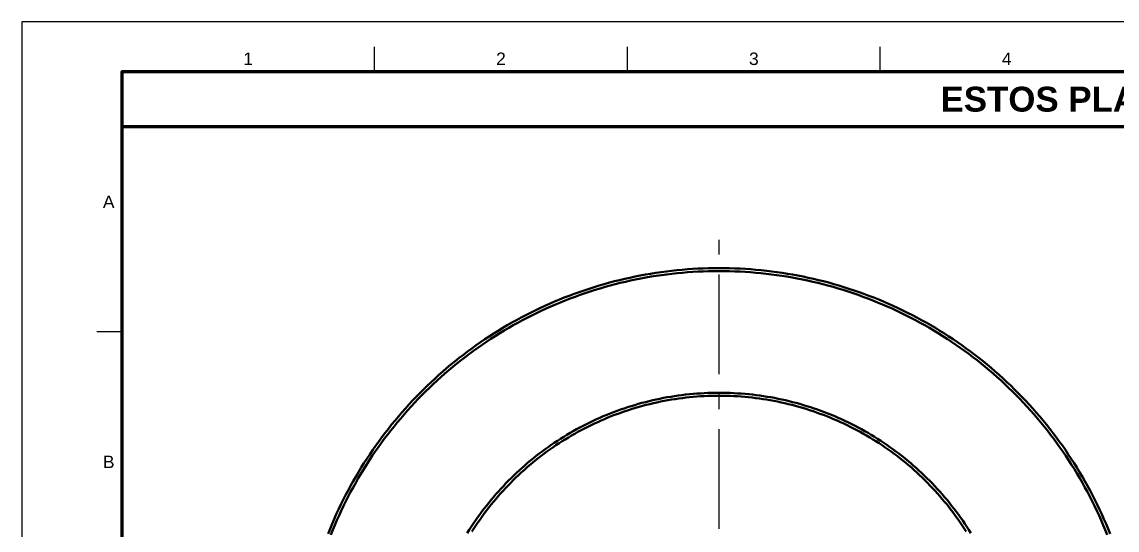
# Model space of a CAD drawing. Header units: millimetres. Extents: x 0 to 841, y 0 to 594.
# Drawn here: x 0 to 219.5, y 492.1 to 594 of the extents above; entities that cross this region are included whole.
import ezdxf
from ezdxf.enums import TextEntityAlignment as Align

# ---------------------------------------------------------------- set-up
doc = ezdxf.new("R2010")
doc.units = ezdxf.units.MM
doc.linetypes.add('EJE', pattern=[31, 20, -4, 3, -4])
for name, color, linetype, lineweight in [('EJE', 7, 'EJE', 25), ('FINA', 7, 'CONTINUOUS', 25), ('MARCO', 7, 'CONTINUOUS', 70), ('TXT', 7, 'CONTINUOUS', 25), ('VIS', 7, 'CONTINUOUS', 50)]:
    doc.layers.add(name, color=color, linetype=linetype, lineweight=lineweight)
doc.styles.add('STD', font='LiberationSans-Regular.ttf')
doc.styles.add('STDB', font='LiberationSans-Bold.ttf')

msp = doc.modelspace()

# ---------------------------------------------------------------- linework, layer by layer
at = {"layer": 'EJE'}
msp.add_line((139.74, 368.31), (139.74, 552.31), dxfattribs=at)
at = {"layer": 'FINA'}
for p, q in [((70.69, 584), (70.69, 589)), ((121.38, 584), (121.38, 589)), ((172.06, 584), (172.06, 589)), ((20, 531.82), (15, 531.82))]:
    msp.add_line(p, q, dxfattribs=at)
msp.add_lwpolyline([(0, 0), (841, 0), (841, 594), (0, 594)], close=True, dxfattribs=at)
at = {"layer": 'MARCO'}
for points in [[(20, 10), (831, 10), (831, 584), (20, 584)], [(20, 573), (831, 573), (831, 584), (20, 584)]]:
    msp.add_lwpolyline(points, close=True, dxfattribs=at)
at = {"layer": 'VIS'}
for points in [[(218.12, 491.34), (217.73, 492.33), (217.32, 493.3), (216.9, 494.27), (216.47, 495.24), (216.02, 496.2), (215.56, 497.16), (215.1, 498.11), (214.61, 499.05), (214.12, 499.99), (213.62, 500.92), (213.1, 501.85), (212.57, 502.77), (212.03, 503.68), (211.48, 504.58), (210.92, 505.48), (210.35, 506.37), (209.76, 507.25), (209.17, 508.13), (208.56, 509), (207.94, 509.86), (207.32, 510.71), (206.68, 511.56), (206.03, 512.4), (205.37, 513.22), (204.7, 514.04), (204.02, 514.86), (203.33, 515.66), (202.63, 516.45), (201.92, 517.24), (201.2, 518.02), (200.47, 518.78), (199.73, 519.54), (198.98, 520.29), (198.22, 521.03), (197.45, 521.76), (196.67, 522.48), (195.89, 523.19), (195.09, 523.89), (194.29, 524.58), (193.48, 525.26), (192.66, 525.93), (191.83, 526.59), (190.99, 527.24), (190.15, 527.88), (189.29, 528.51), (188.43, 529.13), (187.57, 529.73), (186.69, 530.33), (185.81, 530.91), (184.91, 531.49), (184.02, 532.05), (183.11, 532.6), (182.2, 533.14), (181.28, 533.67), (180.36, 534.18), (179.42, 534.69), (178.49, 535.18), (177.54, 535.66), (176.59, 536.13), (175.64, 536.59), (174.68, 537.03), (173.71, 537.46), (172.74, 537.89), (171.76, 538.29), (170.78, 538.69), (169.79, 539.07), (168.8, 539.45), (167.8, 539.8), (166.8, 540.15), (165.79, 540.48), (164.78, 540.8), (163.77, 541.11), (162.75, 541.41), (161.73, 541.69), (160.71, 541.96), (159.68, 542.22), (158.65, 542.46), (157.62, 542.69), (156.58, 542.91), (155.54, 543.12), (154.5, 543.31), (153.45, 543.49), (152.41, 543.65), (151.36, 543.81), (150.31, 543.95), (149.26, 544.07), (148.2, 544.18), (147.15, 544.28), (146.09, 544.37), (145.04, 544.44), (143.98, 544.5), (142.92, 544.55), (141.86, 544.58), (140.8, 544.6), (139.74, 544.61), (138.68, 544.6), (137.63, 544.58), (136.57, 544.55), (135.51, 544.5), (134.45, 544.44), (133.39, 544.37), (132.34, 544.28), (131.28, 544.18), (130.23, 544.07), (129.18, 543.95), (128.13, 543.81), (127.08, 543.65), (126.03, 543.49), (124.99, 543.31), (123.95, 543.12), (122.91, 542.91), (121.87, 542.69), (120.84, 542.46), (119.81, 542.22), (118.78, 541.96), (117.76, 541.69), (116.73, 541.41), (115.72, 541.11), (114.7, 540.8), (113.69, 540.48), (112.69, 540.15), (111.69, 539.8), (110.69, 539.45), (109.7, 539.07), (108.71, 538.69), (107.73, 538.29), (106.75, 537.89), (105.78, 537.46), (104.81, 537.03), (103.85, 536.59), (102.9, 536.13), (101.95, 535.66), (101, 535.18), (100.06, 534.69), (99.13, 534.18), (98.21, 533.67), (97.29, 533.14), (96.38, 532.6), (95.47, 532.05), (94.57, 531.49), (93.68, 530.91), (92.8, 530.33), (91.92, 529.73), (91.05, 529.13), (90.19, 528.51), (89.34, 527.88), (88.5, 527.24), (87.66, 526.59), (86.83, 525.93), (86.01, 525.26), (85.2, 524.58), (84.39, 523.89), (83.6, 523.19), (82.81, 522.48), (82.04, 521.76), (81.27, 521.03), (80.51, 520.29), (79.76, 519.54), (79.02, 518.78), (78.29, 518.02), (77.57, 517.24), (76.86, 516.45), (76.16, 515.66), (75.47, 514.86), (74.79, 514.04), (74.12, 513.22), (73.46, 512.4), (72.81, 511.56), (72.17, 510.71), (71.54, 509.86), (70.93, 509), (70.32, 508.13), (69.73, 507.25), (69.14, 506.37), (68.57, 505.48), (68.01, 504.58), (67.45, 503.68), (66.92, 502.77), (66.39, 501.85), (65.87, 500.92), (65.37, 499.99), (64.87, 499.05), (64.39, 498.11), (63.92, 497.16), (63.47, 496.2), (63.02, 495.24), (62.59, 494.27), (62.17, 493.3), (61.76, 492.33), (61.36, 491.34)], [(217.57, 491.12), (217.17, 492.1), (216.77, 493.07), (216.35, 494.03), (215.92, 494.99), (215.48, 495.95), (215.02, 496.9), (214.56, 497.84), (214.08, 498.78), (213.59, 499.71), (213.09, 500.63), (212.58, 501.55), (212.05, 502.46), (211.52, 503.37), (210.97, 504.27), (210.41, 505.16), (209.85, 506.04), (209.27, 506.92), (208.67, 507.79), (208.07, 508.65), (207.46, 509.51), (206.84, 510.35), (206.2, 511.19), (205.56, 512.02), (204.9, 512.85), (204.24, 513.66), (203.56, 514.47), (202.88, 515.27), (202.18, 516.05), (201.47, 516.84), (200.76, 517.61), (200.03, 518.37), (199.3, 519.12), (198.56, 519.87), (197.8, 520.6), (197.04, 521.32), (196.27, 522.04), (195.49, 522.75), (194.7, 523.44), (193.9, 524.13), (193.1, 524.8), (192.28, 525.47), (191.46, 526.12), (190.63, 526.77), (189.79, 527.4), (188.94, 528.02), (188.09, 528.64), (187.22, 529.24), (186.35, 529.83), (185.48, 530.41), (184.59, 530.98), (183.7, 531.54), (182.8, 532.08), (181.9, 532.62), (180.99, 533.14), (180.07, 533.66), (179.14, 534.16), (178.21, 534.65), (177.27, 535.12), (176.33, 535.59), (175.38, 536.04), (174.43, 536.49), (173.47, 536.92), (172.5, 537.33), (171.53, 537.74), (170.56, 538.13), (169.58, 538.51), (168.59, 538.88), (167.6, 539.24), (166.61, 539.58), (165.61, 539.91), (164.61, 540.23), (163.6, 540.54), (162.59, 540.83), (161.58, 541.11), (160.56, 541.38), (159.54, 541.64), (158.52, 541.88), (157.49, 542.11), (156.46, 542.32), (155.43, 542.53), (154.39, 542.72), (153.36, 542.9), (152.32, 543.06), (151.28, 543.21), (150.23, 543.35), (149.19, 543.48), (148.14, 543.59), (147.1, 543.69), (146.05, 543.77), (145, 543.84), (143.95, 543.9), (142.9, 543.95), (141.85, 543.98), (140.8, 544), (139.74, 544.01), (138.69, 544), (137.64, 543.98), (136.59, 543.95), (135.54, 543.9), (134.49, 543.84), (133.44, 543.77), (132.39, 543.69), (131.34, 543.59), (130.3, 543.48), (129.25, 543.35), (128.21, 543.21), (127.17, 543.06), (126.13, 542.9), (125.09, 542.72), (124.06, 542.53), (123.03, 542.32), (122, 542.11), (120.97, 541.88), (119.95, 541.64), (118.93, 541.38), (117.91, 541.11), (116.9, 540.83), (115.89, 540.54), (114.88, 540.23), (113.88, 539.91), (112.88, 539.58), (111.89, 539.24), (110.9, 538.88), (109.91, 538.51), (108.93, 538.13), (107.96, 537.74), (106.99, 537.33), (106.02, 536.92), (105.06, 536.49), (104.11, 536.04), (103.16, 535.59), (102.21, 535.12), (101.28, 534.65), (100.35, 534.16), (99.42, 533.66), (98.5, 533.14), (97.59, 532.62), (96.69, 532.08), (95.79, 531.54), (94.9, 530.98), (94.01, 530.41), (93.13, 529.83), (92.26, 529.24), (91.4, 528.64), (90.55, 528.02), (89.7, 527.4), (88.86, 526.77), (88.03, 526.12), (87.21, 525.47), (86.39, 524.8), (85.59, 524.13), (84.79, 523.44), (84, 522.75), (83.22, 522.04), (82.45, 521.32), (81.69, 520.6), (80.93, 519.87), (80.19, 519.12), (79.45, 518.37), (78.73, 517.61), (78.01, 516.84), (77.31, 516.05), (76.61, 515.27), (75.93, 514.47), (75.25, 513.66), (74.59, 512.85), (73.93, 512.02), (73.29, 511.19), (72.65, 510.35), (72.03, 509.51), (71.42, 508.65), (70.81, 507.79), (70.22, 506.92), (69.64, 506.04), (69.07, 505.16), (68.52, 504.27), (67.97, 503.37), (67.43, 502.46), (66.91, 501.55), (66.4, 500.63), (65.9, 499.71), (65.41, 498.78), (64.93, 497.84), (64.46, 496.9), (64.01, 495.95), (63.57, 494.99), (63.14, 494.03), (62.72, 493.07), (62.32, 492.1), (61.92, 491.12)], [(190.21, 491.45), (189.81, 492.08), (189.41, 492.71), (189, 493.33), (188.58, 493.95), (188.15, 494.56), (187.72, 495.17), (187.28, 495.77), (186.83, 496.36), (186.37, 496.95), (185.91, 497.53), (185.44, 498.11), (184.96, 498.68), (184.47, 499.25), (183.98, 499.8), (183.48, 500.36), (182.97, 500.9), (182.46, 501.44), (181.94, 501.98), (181.41, 502.5), (180.88, 503.02), (180.34, 503.54), (179.79, 504.04), (179.24, 504.54), (178.68, 505.04), (178.11, 505.52), (177.54, 506), (176.97, 506.47), (176.38, 506.94), (175.79, 507.39), (175.2, 507.84), (174.6, 508.28), (173.99, 508.72), (173.38, 509.15), (172.77, 509.56), (172.15, 509.98), (171.52, 510.38), (170.89, 510.77), (170.25, 511.16), (169.61, 511.54), (168.96, 511.91), (168.31, 512.27), (167.66, 512.63), (167, 512.98), (166.33, 513.31), (165.67, 513.64), (164.99, 513.97), (164.32, 514.28), (163.64, 514.58), (162.95, 514.88), (162.27, 515.17), (161.57, 515.45), (160.88, 515.72), (160.18, 515.98), (159.48, 516.23), (158.78, 516.47), (158.07, 516.71), (157.36, 516.93), (156.65, 517.15), (155.93, 517.36), (155.21, 517.56), (154.49, 517.75), (153.77, 517.93), (153.04, 518.1), (152.32, 518.26), (151.59, 518.42), (150.86, 518.56), (150.12, 518.69), (149.39, 518.82), (148.65, 518.94), (147.92, 519.04), (147.18, 519.14), (146.44, 519.23), (145.7, 519.31), (144.95, 519.38), (144.21, 519.44), (143.47, 519.49), (142.72, 519.53), (141.98, 519.57), (141.23, 519.59), (140.49, 519.61), (139.74, 519.61), (139, 519.61), (138.25, 519.59), (137.51, 519.57), (136.76, 519.53), (136.02, 519.49), (135.28, 519.44), (134.53, 519.38), (133.79, 519.31), (133.05, 519.23), (132.31, 519.14), (131.57, 519.04), (130.84, 518.94), (130.1, 518.82), (129.37, 518.69), (128.63, 518.56), (127.9, 518.42), (127.17, 518.26), (126.45, 518.1), (125.72, 517.93), (125, 517.75), (124.28, 517.56), (123.56, 517.36), (122.84, 517.15), (122.13, 516.93), (121.42, 516.71), (120.71, 516.47), (120.01, 516.23), (119.31, 515.98), (118.61, 515.72), (117.91, 515.45), (117.22, 515.17), (116.54, 514.88), (115.85, 514.58), (115.17, 514.28), (114.5, 513.97), (113.82, 513.64), (113.16, 513.31), (112.49, 512.98), (111.83, 512.63), (111.18, 512.27), (110.53, 511.91), (109.88, 511.54), (109.24, 511.16), (108.6, 510.77), (107.97, 510.38), (107.34, 509.98), (106.72, 509.56), (106.11, 509.15), (105.49, 508.72), (104.89, 508.28), (104.29, 507.84), (103.69, 507.39), (103.11, 506.94), (102.52, 506.47), (101.95, 506), (101.37, 505.52), (100.81, 505.04), (100.25, 504.54), (99.7, 504.04), (99.15, 503.54), (98.61, 503.02), (98.08, 502.5), (97.55, 501.98), (97.03, 501.44), (96.52, 500.9), (96.01, 500.36), (95.51, 499.8), (95.02, 499.25), (94.53, 498.68), (94.05, 498.11), (93.58, 497.53), (93.12, 496.95), (92.66, 496.36), (92.21, 495.77), (91.77, 495.17), (91.34, 494.56), (90.91, 493.95), (90.49, 493.33), (90.08, 492.71), (89.68, 492.08), (89.28, 491.45)], [(189.31, 491.76), (188.91, 492.38), (188.5, 493), (188.09, 493.61), (187.66, 494.21), (187.23, 494.81), (186.8, 495.41), (186.35, 496), (185.9, 496.58), (185.44, 497.16), (184.97, 497.73), (184.5, 498.29), (184.02, 498.85), (183.53, 499.4), (183.04, 499.95), (182.53, 500.49), (182.03, 501.03), (181.51, 501.56), (180.99, 502.08), (180.46, 502.59), (179.93, 503.1), (179.39, 503.6), (178.84, 504.1), (178.29, 504.58), (177.73, 505.07), (177.16, 505.54), (176.59, 506.01), (176.01, 506.46), (175.43, 506.92), (174.84, 507.36), (174.25, 507.8), (173.65, 508.23), (173.04, 508.65), (172.43, 509.07), (171.82, 509.47), (171.2, 509.87), (170.57, 510.26), (169.94, 510.65), (169.31, 511.02), (168.67, 511.39), (168.02, 511.75), (167.37, 512.1), (166.72, 512.44), (166.06, 512.78), (165.4, 513.1), (164.74, 513.42), (164.07, 513.73), (163.39, 514.03), (162.72, 514.33), (162.04, 514.61), (161.35, 514.89), (160.67, 515.15), (159.97, 515.41), (159.28, 515.66), (158.58, 515.9), (157.88, 516.14), (157.18, 516.36), (156.47, 516.57), (155.77, 516.78), (155.06, 516.98), (154.34, 517.17), (153.63, 517.34), (152.91, 517.51), (152.19, 517.68), (151.47, 517.83), (150.74, 517.97), (150.02, 518.1), (149.29, 518.23), (148.56, 518.34), (147.83, 518.45), (147.1, 518.55), (146.37, 518.63), (145.64, 518.71), (144.9, 518.78), (144.17, 518.84), (143.43, 518.89), (142.69, 518.94), (141.96, 518.97), (141.22, 518.99), (140.48, 519.01), (139.74, 519.01), (139.01, 519.01), (138.27, 518.99), (137.53, 518.97), (136.79, 518.94), (136.06, 518.89), (135.32, 518.84), (134.59, 518.78), (133.85, 518.71), (133.12, 518.63), (132.39, 518.55), (131.66, 518.45), (130.93, 518.34), (130.2, 518.23), (129.47, 518.1), (128.75, 517.97), (128.02, 517.83), (127.3, 517.68), (126.58, 517.51), (125.86, 517.34), (125.15, 517.17), (124.43, 516.98), (123.72, 516.78), (123.01, 516.57), (122.31, 516.36), (121.61, 516.14), (120.9, 515.9), (120.21, 515.66), (119.51, 515.41), (118.82, 515.15), (118.14, 514.89), (117.45, 514.61), (116.77, 514.33), (116.09, 514.03), (115.42, 513.73), (114.75, 513.42), (114.09, 513.1), (113.42, 512.78), (112.77, 512.44), (112.11, 512.1), (111.47, 511.75), (110.82, 511.39), (110.18, 511.02), (109.55, 510.65), (108.92, 510.26), (108.29, 509.87), (107.67, 509.47), (107.06, 509.07), (106.45, 508.65), (105.84, 508.23), (105.24, 507.8), (104.65, 507.36), (104.06, 506.92), (103.48, 506.46), (102.9, 506.01), (102.33, 505.54), (101.76, 505.07), (101.2, 504.58), (100.65, 504.1), (100.1, 503.6), (99.56, 503.1), (99.03, 502.59), (98.5, 502.08), (97.98, 501.56), (97.46, 501.03), (96.95, 500.49), (96.45, 499.95), (95.96, 499.4), (95.47, 498.85), (94.99, 498.29), (94.52, 497.73), (94.05, 497.16), (93.59, 496.58), (93.14, 496), (92.69, 495.41), (92.26, 494.81), (91.83, 494.21), (91.4, 493.61), (90.99, 493), (90.58, 492.38), (90.18, 491.76)]]:
    msp.add_lwpolyline(points, dxfattribs=at)

# ---------------------------------------------------------------- texts
at = {"layer": 'TXT'}
for s, height, style, p in [('1', 2.5, 'STD', (45.34, 586.6)), ('2', 2.5, 'STD', (96.03, 586.6)), ('3', 2.5, 'STD', (146.72, 586.6)), ('4', 2.5, 'STD', (197.41, 586.6)), ('ESTOS PLANOS NO SON VÁLIDOS PARA FABRICACIÓN HASTA SU REVISIÓN Y APROBACIÓN POR UN INGENIERO CALCULISTA HABILITADO.', 5, 'STDB', (425.5, 578.5)), ('A', 2.5, 'STD', (17.4, 557.91)), ('B', 2.5, 'STD', (17.4, 505.73))]:
    msp.add_text(s, height=height, dxfattribs=dict(at, style=style)).set_placement(p, align=Align.MIDDLE_CENTER)

doc.saveas('drawing.dxf')
